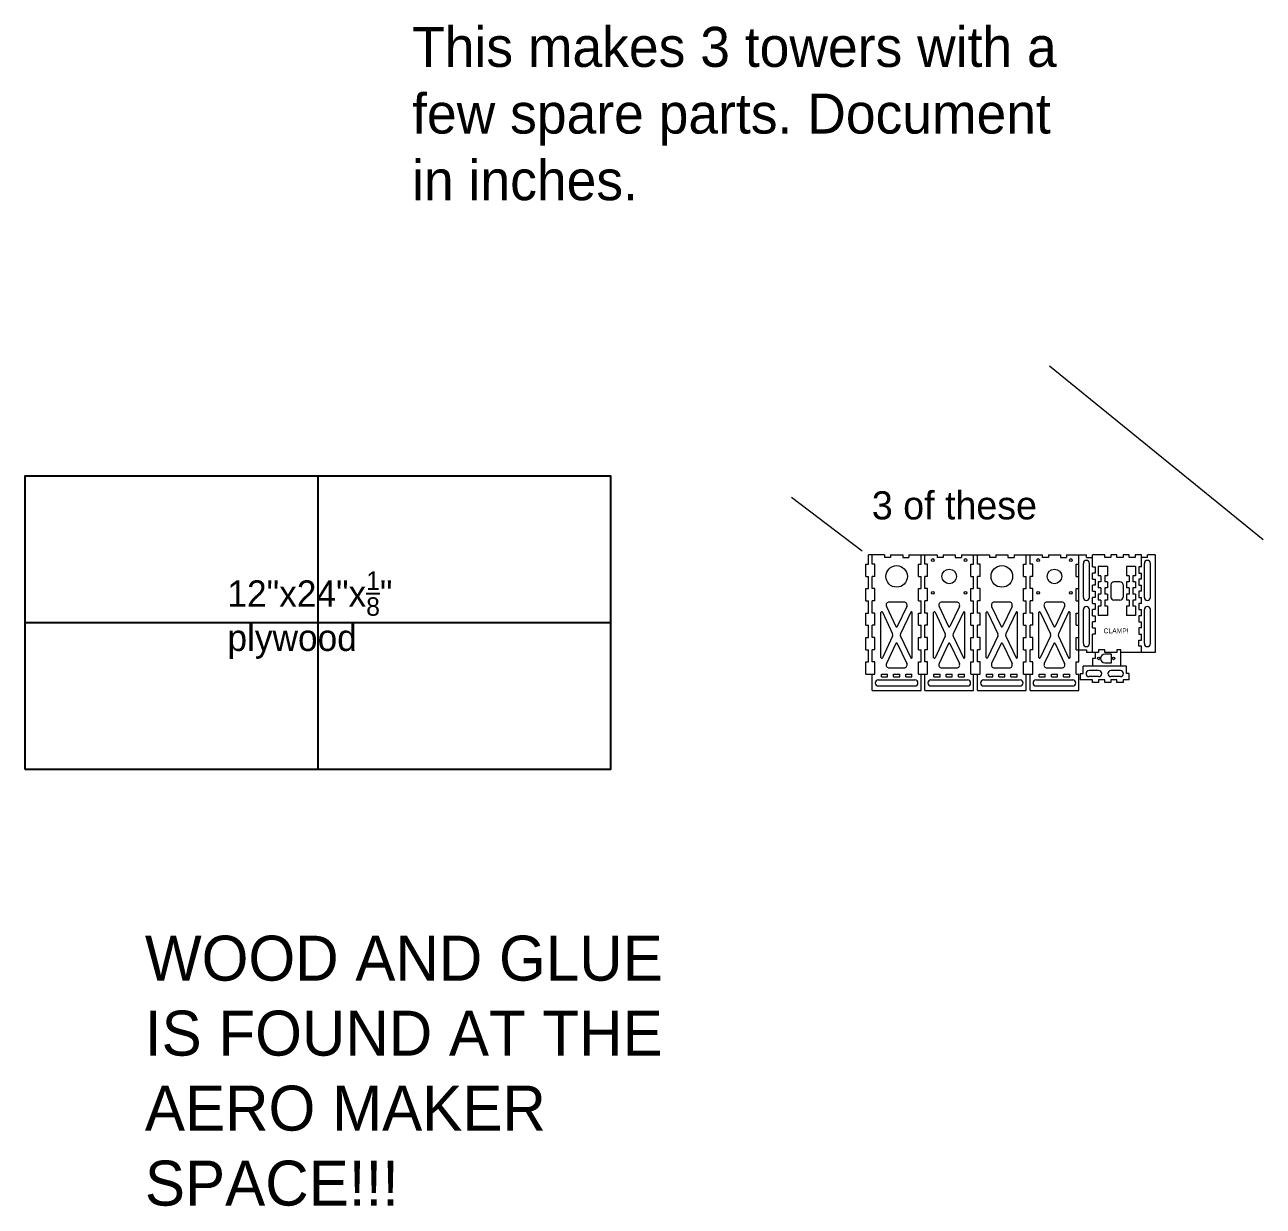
# Model space of a CAD drawing. Header units: inches. Extents: x -28 to 77, y -42 to 34.
# Drawn here: x -28.3 to 22.4, y -14.5 to 33.8 of the extents above; entities that cross this region are included whole.
import ezdxf

# ---------------------------------------------------------------- set-up
doc = ezdxf.new("R2010")
doc.units = ezdxf.units.IN
doc.header["$MEASUREMENT"] = 0

msp = doc.modelspace()

# ---------------------------------------------------------------- linework, layer by layer
at = {"lineweight": 5}
for p, q in [((22.43, 12.759), (13.669, 19.871)), ((5.998, 12.296), (3.101, 14.489)), ((6.148, 11.256), (6.148, 11.756)), ((6.148, 11.756), (6.258, 11.756)), ((6.258, 11.756), (6.258, 12.146)), ((6.913, 12.146), (6.258, 12.146)), ((6.413, 11.756), (6.413, 12.146)), ((6.523, 11.756), (6.413, 11.756)), ((6.523, 11.256), (6.523, 11.756)), ((6.913, 12.146), (6.913, 12.036)), ((7.163, 12.036), (6.913, 12.036)), ((7.163, 12.146), (7.663, 12.146)), ((7.163, 12.146), (7.163, 12.036)), ((7.663, 12.146), (7.663, 12.036)), ((7.663, 12.036), (7.913, 12.036)), ((7.913, 12.146), (9.068, 12.146)), ((7.913, 12.146), (7.913, 12.036)), ((8.303, 11.256), (8.303, 11.756)), ((8.303, 11.756), (8.413, 11.756)), ((8.413, 11.756), (8.413, 12.146)), ((8.568, 11.756), (8.568, 12.146)), ((8.678, 11.756), (8.568, 11.756)), ((8.678, 11.256), (8.678, 11.756)), ((9.068, 12.146), (9.068, 12.036)), ((9.318, 12.036), (9.068, 12.036)), ((9.318, 12.146), (9.818, 12.146)), ((9.318, 12.146), (9.318, 12.036)), ((9.818, 12.146), (9.818, 12.036)), ((9.818, 12.036), (10.068, 12.036)), ((10.068, 12.146), (11.223, 12.146)), ((10.068, 12.146), (10.068, 12.036)), ((10.458, 11.256), (10.458, 11.756)), ((10.458, 11.756), (10.568, 11.756)), ((10.568, 11.756), (10.568, 12.146)), ((10.723, 11.756), (10.723, 12.146)), ((10.833, 11.756), (10.723, 11.756)), ((10.833, 11.256), (10.833, 11.756)), ((11.223, 12.146), (11.223, 12.036)), ((11.473, 12.036), (11.223, 12.036)), ((11.473, 12.146), (11.973, 12.146)), ((11.473, 12.146), (11.473, 12.036)), ((11.973, 12.146), (11.973, 12.036)), ((11.973, 12.036), (12.223, 12.036)), ((12.223, 12.146), (13.378, 12.146)), ((12.223, 12.146), (12.223, 12.036)), ((12.613, 11.256), (12.613, 11.756)), ((12.613, 11.756), (12.723, 11.756)), ((12.723, 11.756), (12.723, 12.146)), ((12.878, 11.756), (12.878, 12.146)), ((12.988, 11.756), (12.878, 11.756)), ((12.988, 11.256), (12.988, 11.756)), ((13.378, 12.146), (13.378, 12.036)), ((13.628, 12.036), (13.378, 12.036)), ((13.628, 12.146), (14.128, 12.146)), ((13.628, 12.146), (13.628, 12.036)), ((14.128, 12.146), (14.128, 12.036)), ((14.128, 12.036), (14.378, 12.036)), ((14.378, 12.146), (15.188, 12.146)), ((14.378, 12.146), (14.378, 12.036)), ((14.768, 11.256), (14.768, 11.756)), ((14.768, 11.756), (14.878, 11.756)), ((14.878, 7.756), (14.878, 12.146)), ((15.063, 10.396), (15.063, 11.786)), ((15.188, 12.036), (15.188, 12.146)), ((15.188, 12.036), (15.438, 12.036)), ((15.188, 11.911), (15.188, 11.911)), ((15.313, 10.396), (15.313, 11.786)), ((15.938, 12.146), (15.438, 12.146)), ((15.438, 11.646), (15.438, 12.146)), ((15.938, 12.036), (15.938, 12.146)), ((16.188, 12.036), (15.938, 12.036)), ((16.438, 12.146), (16.188, 12.146)), ((16.188, 12.146), (16.188, 12.036)), ((16.438, 12.036), (16.438, 12.146)), ((16.688, 12.036), (16.438, 12.036)), ((16.938, 12.146), (16.688, 12.146)), ((16.688, 12.146), (16.688, 12.036)), ((16.938, 12.036), (16.938, 12.146)), ((17.188, 12.036), (16.938, 12.036)), ((17.438, 12.146), (17.188, 12.146)), ((17.188, 12.146), (17.188, 12.036)), ((17.438, 11.646), (17.438, 12.146)), ((17.688, 12.036), (17.438, 12.036)), ((17.563, 10.396), (17.563, 11.786)), ((17.688, 12.036), (17.688, 12.146)), ((17.998, 12.146), (17.688, 12.146)), ((17.688, 11.911), (17.688, 11.911)), ((17.813, 10.396), (17.813, 11.786)), ((17.998, 12.146), (17.998, 8.146)), ((6.148, 11.256), (6.258, 11.256)), ((6.258, 10.756), (6.258, 11.256)), ((6.523, 11.256), (6.413, 11.256)), ((6.413, 10.756), (6.413, 11.256)), ((8.303, 11.256), (8.413, 11.256)), ((8.413, 10.756), (8.413, 11.256)), ((8.568, 10.756), (8.568, 11.256)), ((8.678, 11.256), (8.568, 11.256)), ((10.458, 11.256), (10.568, 11.256)), ((10.568, 10.756), (10.568, 11.256)), ((10.833, 11.256), (10.723, 11.256)), ((10.723, 10.756), (10.723, 11.256)), ((12.613, 11.256), (12.723, 11.256)), ((12.723, 10.756), (12.723, 11.256)), ((12.878, 10.756), (12.878, 11.256)), ((12.988, 11.256), (12.878, 11.256)), ((14.768, 11.256), (14.878, 11.256)), ((15.438, 11.646), (15.548, 11.646)), ((15.548, 11.396), (15.438, 11.396)), ((15.438, 11.146), (15.438, 11.396)), ((15.548, 11.646), (15.548, 11.396)), ((15.673, 11.661), (15.673, 11.286)), ((16.048, 11.661), (15.673, 11.661)), ((15.783, 11.286), (15.673, 11.286)), ((15.783, 11.286), (15.783, 11.036)), ((16.048, 11.286), (15.938, 11.286)), ((15.938, 11.286), (15.938, 11.036)), ((16.048, 11.661), (16.048, 11.286)), ((16.828, 11.661), (16.828, 11.286)), ((17.203, 11.661), (16.828, 11.661)), ((16.938, 11.286), (16.828, 11.286)), ((16.938, 11.286), (16.938, 11.036)), ((17.093, 11.286), (17.093, 11.036)), ((17.203, 11.286), (17.093, 11.286)), ((17.203, 11.661), (17.203, 11.286)), ((17.438, 11.646), (17.328, 11.646)), ((17.328, 11.646), (17.328, 11.396)), ((17.328, 11.396), (17.438, 11.396)), ((17.438, 11.146), (17.438, 11.396)), ((6.148, 10.256), (6.148, 10.756)), ((6.148, 10.756), (6.258, 10.756)), ((6.523, 10.756), (6.413, 10.756)), ((6.523, 10.256), (6.523, 10.756)), ((8.303, 10.756), (8.413, 10.756)), ((8.303, 10.256), (8.303, 10.756)), ((8.678, 10.756), (8.568, 10.756)), ((8.678, 10.256), (8.678, 10.756)), ((10.458, 10.256), (10.458, 10.756)), ((10.458, 10.756), (10.568, 10.756)), ((10.833, 10.756), (10.723, 10.756)), ((10.833, 10.256), (10.833, 10.756)), ((12.613, 10.256), (12.613, 10.756)), ((12.613, 10.756), (12.723, 10.756)), ((12.988, 10.756), (12.878, 10.756)), ((12.988, 10.256), (12.988, 10.756)), ((14.768, 10.256), (14.768, 10.756)), ((14.768, 10.756), (14.878, 10.756)), ((15.438, 11.146), (15.548, 11.146)), ((15.548, 10.896), (15.438, 10.896)), ((15.438, 10.646), (15.438, 10.896)), ((15.548, 11.146), (15.548, 10.896)), ((15.673, 11.036), (15.673, 10.786)), ((15.783, 11.036), (15.673, 11.036)), ((15.783, 10.786), (15.673, 10.786)), ((15.783, 10.786), (15.783, 10.536)), ((16.048, 11.036), (15.938, 11.036)), ((15.938, 10.786), (15.938, 10.536)), ((16.048, 10.786), (15.938, 10.786)), ((16.048, 11.036), (16.048, 10.786)), ((16.188, 10.911), (16.188, 10.411)), ((16.563, 11.036), (16.313, 11.036)), ((16.688, 10.911), (16.688, 10.411)), ((16.828, 11.036), (16.828, 10.786)), ((16.938, 11.036), (16.828, 11.036)), ((16.938, 10.786), (16.828, 10.786)), ((16.938, 10.786), (16.938, 10.536)), ((17.203, 11.036), (17.093, 11.036)), ((17.093, 10.786), (17.093, 10.536)), ((17.203, 10.786), (17.093, 10.786)), ((17.203, 11.036), (17.203, 10.786)), ((17.438, 11.146), (17.328, 11.146)), ((17.328, 11.146), (17.328, 10.896)), ((17.328, 10.896), (17.438, 10.896)), ((17.438, 10.646), (17.438, 10.896)), ((6.148, 10.256), (6.258, 10.256)), ((6.258, 9.756), (6.258, 10.256)), ((6.523, 10.256), (6.413, 10.256)), ((6.413, 9.756), (6.413, 10.256)), ((7.717, 10.207), (7.109, 10.207)), ((8.303, 10.256), (8.413, 10.256)), ((8.413, 9.756), (8.413, 10.256)), ((8.568, 9.756), (8.568, 10.256)), ((8.678, 10.256), (8.568, 10.256)), ((9.872, 10.207), (9.264, 10.207)), ((10.458, 10.256), (10.568, 10.256)), ((10.568, 9.756), (10.568, 10.256)), ((10.833, 10.256), (10.723, 10.256)), ((10.723, 9.756), (10.723, 10.256)), ((12.027, 10.207), (11.419, 10.207)), ((12.613, 10.256), (12.723, 10.256)), ((12.723, 9.756), (12.723, 10.256)), ((12.988, 10.256), (12.878, 10.256)), ((12.878, 9.756), (12.878, 10.256)), ((14.182, 10.207), (13.574, 10.207)), ((14.768, 10.256), (14.878, 10.256)), ((15.188, 10.271), (15.188, 10.271)), ((15.438, 10.646), (15.548, 10.646)), ((15.438, 10.146), (15.438, 10.396)), ((15.548, 10.396), (15.438, 10.396)), ((15.438, 10.146), (15.548, 10.146)), ((15.548, 10.646), (15.548, 10.396)), ((15.548, 10.146), (15.548, 9.896)), ((15.673, 10.536), (15.673, 10.286)), ((15.783, 10.536), (15.673, 10.536)), ((15.783, 10.286), (15.673, 10.286)), ((15.783, 10.286), (15.783, 10.036)), ((16.048, 10.536), (15.938, 10.536)), ((15.938, 10.286), (15.938, 10.036)), ((16.048, 10.286), (15.938, 10.286)), ((16.048, 10.536), (16.048, 10.286)), ((16.563, 10.286), (16.313, 10.286)), ((16.828, 10.536), (16.828, 10.286)), ((16.938, 10.536), (16.828, 10.536)), ((16.938, 10.286), (16.828, 10.286)), ((16.938, 10.286), (16.938, 10.036)), ((17.203, 10.536), (17.093, 10.536)), ((17.093, 10.286), (17.093, 10.036)), ((17.203, 10.286), (17.093, 10.286)), ((17.203, 10.536), (17.203, 10.286)), ((17.328, 10.646), (17.328, 10.396)), ((17.438, 10.646), (17.328, 10.646)), ((17.328, 10.396), (17.438, 10.396)), ((17.328, 10.146), (17.328, 9.896)), ((17.438, 10.146), (17.328, 10.146)), ((17.438, 10.146), (17.438, 10.396)), ((17.688, 10.271), (17.688, 10.271)), ((6.148, 9.256), (6.148, 9.756)), ((6.148, 9.756), (6.258, 9.756)), ((6.523, 9.756), (6.413, 9.756)), ((6.523, 9.256), (6.523, 9.756)), ((6.773, 7.937), (6.773, 9.777)), ((6.832, 9.79), (7.249, 8.91)), ((6.996, 10.029), (7.384, 9.211)), ((7.83, 10.029), (7.442, 9.211)), ((7.994, 9.79), (7.577, 8.91)), ((8.053, 7.937), (8.053, 9.777)), ((8.303, 9.256), (8.303, 9.756)), ((8.303, 9.756), (8.413, 9.756)), ((8.678, 9.756), (8.568, 9.756)), ((8.678, 9.256), (8.678, 9.756)), ((8.928, 7.937), (8.928, 9.777)), ((8.987, 9.79), (9.404, 8.91)), ((9.151, 10.029), (9.539, 9.211)), ((9.985, 10.029), (9.597, 9.211)), ((10.149, 9.79), (9.732, 8.91)), ((10.208, 7.937), (10.208, 9.777)), ((10.458, 9.256), (10.458, 9.756)), ((10.458, 9.756), (10.568, 9.756)), ((10.833, 9.756), (10.723, 9.756)), ((10.833, 9.256), (10.833, 9.756)), ((11.083, 7.937), (11.083, 9.777)), ((11.142, 9.79), (11.559, 8.91)), ((11.306, 10.029), (11.694, 9.211)), ((12.14, 10.029), (11.752, 9.211)), ((12.304, 9.79), (11.887, 8.91)), ((12.363, 7.937), (12.363, 9.777)), ((12.613, 9.756), (12.723, 9.756)), ((12.613, 9.256), (12.613, 9.756)), ((12.988, 9.756), (12.878, 9.756)), ((12.988, 9.256), (12.988, 9.756)), ((13.238, 7.937), (13.238, 9.777)), ((13.297, 9.79), (13.714, 8.91)), ((13.461, 10.029), (13.849, 9.211)), ((14.295, 10.029), (13.907, 9.211)), ((14.459, 9.79), (14.042, 8.91)), ((14.518, 7.937), (14.518, 9.777)), ((14.768, 9.256), (14.768, 9.756)), ((14.768, 9.756), (14.878, 9.756)), ((15.063, 8.506), (15.063, 9.896)), ((15.188, 10.021), (15.188, 10.021)), ((15.313, 8.506), (15.313, 9.896)), ((15.548, 9.896), (15.438, 9.896)), ((15.438, 9.646), (15.438, 9.896)), ((15.438, 9.646), (15.548, 9.646)), ((15.548, 9.646), (15.548, 9.396)), ((15.673, 10.036), (15.673, 9.661)), ((15.783, 10.036), (15.673, 10.036)), ((16.048, 9.661), (15.673, 9.661)), ((16.048, 10.036), (15.938, 10.036)), ((16.048, 10.036), (16.048, 9.661)), ((16.828, 10.036), (16.828, 9.661)), ((16.938, 10.036), (16.828, 10.036)), ((17.203, 9.661), (16.828, 9.661)), ((17.203, 10.036), (17.093, 10.036)), ((17.203, 10.036), (17.203, 9.661)), ((17.328, 9.896), (17.438, 9.896)), ((17.438, 9.646), (17.328, 9.646)), ((17.328, 9.646), (17.328, 9.396)), ((17.438, 9.646), (17.438, 9.896)), ((17.563, 8.506), (17.563, 9.896)), ((17.688, 10.021), (17.688, 10.021)), ((17.813, 8.506), (17.813, 9.896)), ((6.148, 9.256), (6.258, 9.256)), ((6.258, 8.756), (6.258, 9.256)), ((6.523, 9.256), (6.413, 9.256)), ((6.413, 8.756), (6.413, 9.256)), ((8.303, 9.256), (8.413, 9.256)), ((8.413, 8.756), (8.413, 9.256)), ((8.568, 8.756), (8.568, 9.256)), ((8.678, 9.256), (8.568, 9.256)), ((10.458, 9.256), (10.568, 9.256)), ((10.568, 8.756), (10.568, 9.256)), ((10.833, 9.256), (10.723, 9.256)), ((10.723, 8.756), (10.723, 9.256)), ((12.613, 9.256), (12.723, 9.256)), ((12.723, 8.756), (12.723, 9.256)), ((12.988, 9.256), (12.878, 9.256)), ((12.878, 8.756), (12.878, 9.256)), ((14.768, 9.256), (14.878, 9.256)), ((15.438, 9.146), (15.438, 9.396)), ((15.548, 9.396), (15.438, 9.396)), ((15.438, 9.146), (15.548, 9.146)), ((15.548, 9.146), (15.548, 8.896)), ((17.328, 9.396), (17.438, 9.396)), ((17.438, 9.146), (17.328, 9.146)), ((17.328, 9.146), (17.328, 8.896)), ((17.438, 9.146), (17.438, 9.396)), ((6.148, 8.256), (6.148, 8.756)), ((6.148, 8.756), (6.258, 8.756)), ((6.523, 8.756), (6.413, 8.756)), ((6.523, 8.256), (6.523, 8.756)), ((7.249, 8.803), (6.832, 7.924)), ((7.577, 8.803), (7.994, 7.924)), ((8.303, 8.256), (8.303, 8.756)), ((8.303, 8.756), (8.413, 8.756)), ((8.678, 8.756), (8.568, 8.756)), ((8.678, 8.256), (8.678, 8.756)), ((9.404, 8.803), (8.987, 7.924)), ((9.732, 8.803), (10.149, 7.924)), ((10.458, 8.256), (10.458, 8.756)), ((10.458, 8.756), (10.568, 8.756)), ((10.833, 8.756), (10.723, 8.756)), ((10.833, 8.256), (10.833, 8.756)), ((11.559, 8.803), (11.142, 7.924)), ((11.887, 8.803), (12.304, 7.924)), ((12.613, 8.756), (12.723, 8.756)), ((12.613, 8.256), (12.613, 8.756)), ((12.988, 8.756), (12.878, 8.756)), ((12.988, 8.256), (12.988, 8.756)), ((13.714, 8.803), (13.297, 7.924)), ((14.042, 8.803), (14.459, 7.924)), ((14.768, 8.256), (14.768, 8.756)), ((14.768, 8.756), (14.878, 8.756)), ((15.438, 8.146), (15.438, 8.896)), ((15.548, 8.896), (15.438, 8.896)), ((17.328, 8.896), (17.438, 8.896)), ((17.328, 8.396), (17.328, 8.646)), ((17.328, 8.646), (17.438, 8.646)), ((17.438, 8.646), (17.438, 8.896)), ((6.148, 8.256), (6.258, 8.256)), ((6.258, 7.756), (6.258, 8.256)), ((6.523, 8.256), (6.413, 8.256)), ((6.413, 7.756), (6.413, 8.256)), ((7.384, 8.503), (6.996, 7.685)), ((7.442, 8.503), (7.83, 7.685)), ((8.303, 8.256), (8.413, 8.256)), ((8.413, 7.756), (8.413, 8.256)), ((8.568, 7.756), (8.568, 8.256)), ((8.678, 8.256), (8.568, 8.256)), ((9.539, 8.503), (9.151, 7.685)), ((9.597, 8.503), (9.985, 7.685)), ((10.458, 8.256), (10.568, 8.256)), ((10.568, 7.756), (10.568, 8.256)), ((10.723, 7.756), (10.723, 8.256)), ((10.833, 8.256), (10.723, 8.256)), ((11.694, 8.503), (11.306, 7.685)), ((11.752, 8.503), (12.14, 7.685)), ((12.613, 8.256), (12.723, 8.256)), ((12.723, 7.756), (12.723, 8.256)), ((12.878, 7.756), (12.878, 8.256)), ((12.988, 8.256), (12.878, 8.256)), ((13.849, 8.503), (13.461, 7.685)), ((13.907, 8.503), (14.295, 7.685)), ((14.768, 8.256), (15.188, 8.256)), ((15.188, 8.381), (15.188, 8.381)), ((15.188, 8.256), (15.188, 8.146)), ((15.688, 8.146), (15.188, 8.146)), ((15.548, 8.146), (15.548, 7.896)), ((15.938, 8.256), (15.688, 8.256)), ((15.688, 8.256), (15.688, 8.146)), ((15.938, 8.146), (15.938, 8.256)), ((16.438, 8.146), (15.938, 8.146)), ((16.438, 8.256), (16.438, 8.146)), ((16.6, 8.256), (16.438, 8.256)), ((16.6, 7.586), (16.6, 8.256)), ((17.998, 8.146), (16.6, 8.146)), ((17.438, 8.396), (17.328, 8.396)), ((17.438, 8.146), (17.438, 8.396)), ((17.688, 8.381), (17.688, 8.381)), ((6.148, 7.256), (6.148, 7.756)), ((6.148, 7.756), (6.258, 7.756)), ((6.523, 7.756), (6.413, 7.756)), ((6.523, 7.256), (6.523, 7.756)), ((8.303, 7.256), (8.303, 7.756)), ((8.303, 7.756), (8.413, 7.756)), ((8.678, 7.756), (8.568, 7.756)), ((8.678, 7.256), (8.678, 7.756)), ((10.458, 7.256), (10.458, 7.756)), ((10.458, 7.756), (10.568, 7.756)), ((10.833, 7.756), (10.723, 7.756)), ((10.833, 7.256), (10.833, 7.756)), ((12.613, 7.256), (12.613, 7.756)), ((12.613, 7.756), (12.723, 7.756)), ((12.988, 7.756), (12.878, 7.756)), ((12.988, 7.256), (12.988, 7.756)), ((14.768, 7.256), (14.768, 7.756)), ((14.768, 7.756), (14.878, 7.756)), ((15.438, 7.896), (15.438, 7.586)), ((15.548, 7.896), (15.438, 7.896)), ((6.148, 7.256), (6.523, 7.256)), ((6.413, 6.586), (6.413, 7.256)), ((6.788, 7.256), (7.038, 7.256)), ((6.788, 7.146), (6.788, 7.256)), ((6.788, 7.146), (7.038, 7.146)), ((7.038, 7.146), (7.038, 7.256)), ((7.109, 7.506), (7.717, 7.506)), ((7.288, 7.256), (7.538, 7.256)), ((7.288, 7.146), (7.288, 7.256)), ((7.288, 7.146), (7.538, 7.146)), ((7.538, 7.146), (7.538, 7.256)), ((7.788, 7.256), (8.038, 7.256)), ((7.788, 7.146), (7.788, 7.256)), ((7.788, 7.146), (8.038, 7.146)), ((8.038, 7.146), (8.038, 7.256)), ((8.303, 7.256), (8.678, 7.256)), ((8.413, 6.586), (8.413, 7.256)), ((8.568, 6.586), (8.568, 7.256)), ((8.943, 7.146), (8.943, 7.256)), ((8.943, 7.256), (9.193, 7.256)), ((8.943, 7.146), (9.193, 7.146)), ((9.193, 7.146), (9.193, 7.256)), ((9.264, 7.506), (9.872, 7.506)), ((9.443, 7.256), (9.693, 7.256)), ((9.443, 7.146), (9.443, 7.256)), ((9.443, 7.146), (9.693, 7.146)), ((9.693, 7.146), (9.693, 7.256)), ((9.943, 7.256), (10.193, 7.256)), ((9.943, 7.146), (9.943, 7.256)), ((9.943, 7.146), (10.193, 7.146)), ((10.193, 7.146), (10.193, 7.256)), ((10.458, 7.256), (10.833, 7.256)), ((10.568, 6.586), (10.568, 7.256)), ((10.723, 6.586), (10.723, 7.256)), ((11.098, 7.146), (11.098, 7.256)), ((11.098, 7.256), (11.348, 7.256)), ((11.098, 7.146), (11.348, 7.146)), ((11.348, 7.146), (11.348, 7.256)), ((11.419, 7.506), (12.027, 7.506)), ((11.598, 7.146), (11.598, 7.256)), ((11.598, 7.256), (11.848, 7.256)), ((11.598, 7.146), (11.848, 7.146)), ((11.848, 7.146), (11.848, 7.256)), ((12.098, 7.146), (12.098, 7.256)), ((12.098, 7.256), (12.348, 7.256)), ((12.098, 7.146), (12.348, 7.146)), ((12.348, 7.146), (12.348, 7.256)), ((12.613, 7.256), (12.988, 7.256)), ((12.723, 6.586), (12.723, 7.256)), ((12.878, 6.586), (12.878, 7.256)), ((13.253, 7.146), (13.253, 7.256)), ((13.253, 7.256), (13.503, 7.256)), ((13.253, 7.146), (13.503, 7.146)), ((13.503, 7.146), (13.503, 7.256)), ((13.574, 7.506), (14.182, 7.506)), ((13.753, 7.256), (14.003, 7.256)), ((13.753, 7.146), (13.753, 7.256)), ((13.753, 7.146), (14.003, 7.146)), ((14.003, 7.146), (14.003, 7.256)), ((14.253, 7.256), (14.503, 7.256)), ((14.253, 7.146), (14.253, 7.256)), ((14.253, 7.146), (14.503, 7.146)), ((14.503, 7.146), (14.503, 7.256)), ((14.768, 7.256), (14.878, 7.256)), ((14.878, 6.586), (14.878, 7.256)), ((14.938, 7.276), (15.048, 7.276)), ((14.938, 7.276), (14.938, 7.026)), ((15.048, 7.276), (15.048, 7.586)), ((16.828, 7.586), (15.048, 7.586)), ((15.048, 7.276), (15.048, 7.276)), ((15.688, 7.401), (15.298, 7.401)), ((15.688, 7.151), (15.298, 7.151)), ((15.813, 7.276), (15.813, 7.276)), ((16.063, 7.276), (16.063, 7.276)), ((16.578, 7.401), (16.188, 7.401)), ((16.578, 7.151), (16.188, 7.151)), ((16.703, 7.276), (16.703, 7.276)), ((16.828, 7.276), (16.828, 7.586)), ((16.938, 7.276), (16.828, 7.276)), ((16.938, 7.026), (16.938, 7.276)), ((6.538, 6.896), (6.538, 6.896)), ((6.663, 7.021), (8.163, 7.021)), ((6.663, 6.771), (8.163, 6.771)), ((8.288, 6.896), (8.288, 6.896)), ((8.693, 6.896), (8.693, 6.896)), ((8.818, 7.021), (10.318, 7.021)), ((8.818, 6.771), (10.318, 6.771)), ((10.443, 6.896), (10.443, 6.896)), ((10.848, 6.896), (10.848, 6.896)), ((10.973, 7.021), (12.473, 7.021)), ((10.973, 6.771), (12.473, 6.771)), ((12.598, 6.896), (12.598, 6.896)), ((13.003, 6.896), (13.003, 6.896)), ((13.128, 7.021), (14.628, 7.021)), ((13.128, 6.771), (14.628, 6.771)), ((14.753, 6.896), (14.753, 6.896)), ((15.438, 7.026), (14.938, 7.026)), ((15.438, 6.916), (15.438, 7.026)), ((15.688, 6.916), (15.438, 6.916)), ((15.938, 7.026), (15.688, 7.026)), ((15.688, 7.026), (15.688, 6.916)), ((15.938, 6.916), (15.938, 7.026)), ((16.188, 6.916), (15.938, 6.916)), ((16.438, 7.026), (16.188, 7.026)), ((16.188, 7.026), (16.188, 6.916)), ((16.438, 6.916), (16.438, 7.026)), ((16.688, 6.916), (16.438, 6.916)), ((16.938, 7.026), (16.688, 7.026)), ((16.688, 7.026), (16.688, 6.916)), ((6.413, 6.586), (8.413, 6.586)), ((8.568, 6.586), (10.568, 6.586)), ((10.723, 6.586), (12.723, 6.586)), ((12.878, 6.586), (14.878, 6.586))]:
    msp.add_line(p, q, dxfattribs=at)
for p, q in [((-16.299, 15.36), (-16.299, 3.36)), ((-4.299, 9.36), (-28.299, 9.36))]:
    msp.add_line(p, q)
at = {"color": 7, "linetype": 'Continuous', "lineweight": 5}
for p, q in [((16.221, 8.073), (15.946, 8.073)), ((15.946, 7.719), (16.221, 7.719)), ((16.221, 7.719), (16.221, 8.073))]:
    msp.add_line(p, q, dxfattribs=at)
msp.add_lwpolyline([(-28.299, 3.36), (-4.299, 3.36), (-4.299, 15.36), (-28.299, 15.36)], close=True)
for centre, radius in [((7.413, 11.256), 0.441), ((11.723, 11.256), 0.441), ((9.568, 11.256), 0.297), ((13.878, 11.256), 0.297), ((15.691, 7.896), 0.0492), ((16.301, 7.896), 0.0492)]:
    msp.add_circle(centre, radius, dxfattribs=at)
at = {"lineweight": 5}
for centre in [(8.899, 11.926), (10.237, 11.926), (13.209, 11.926), (14.547, 11.926), (8.899, 10.587), (10.237, 10.587), (13.209, 10.587), (14.547, 10.587)]:
    msp.add_circle(centre, 0.0575, dxfattribs=at)
for centre, radius, start, end in [((15.188, 11.786), 0.125, 0, 180), ((17.688, 11.786), 0.125, 0, 180), ((16.313, 10.911), 0.125, 90, 180), ((16.563, 10.911), 0.125, 0, 90), ((7.109, 10.082), 0.125, 90, 205.355), ((7.717, 10.082), 0.125, 334.645, 90), ((9.264, 10.082), 0.125, 90, 205.355), ((9.872, 10.082), 0.125, 334.645, 90), ((11.419, 10.082), 0.125, 90, 205.355), ((12.027, 10.082), 0.125, 334.645, 90), ((13.574, 10.082), 0.125, 90, 205.355), ((14.182, 10.082), 0.125, 334.645, 90), ((15.188, 10.396), 0.125, 180, 360), ((16.313, 10.411), 0.125, 180, 270), ((16.563, 10.411), 0.125, 270, 0), ((17.688, 10.396), 0.125, 180, 360), ((6.804, 9.777), 0.0312, 25.355, 180), ((8.022, 9.777), 0.0312, 0, 154.645), ((8.959, 9.777), 0.0312, 25.355, 180), ((10.177, 9.777), 0.0312, 0, 154.645), ((11.114, 9.777), 0.0312, 25.355, 180), ((12.332, 9.777), 0.0312, 0, 154.645), ((13.269, 9.777), 0.0312, 25.355, 180), ((14.487, 9.777), 0.0312, 0, 154.645), ((15.188, 9.896), 0.125, 360, 180), ((17.688, 9.896), 0.125, 0, 180), ((7.413, 9.225), 0.0325, 205.355, 334.645), ((9.568, 9.225), 0.0325, 205.355, 334.645), ((11.723, 9.225), 0.0325, 205.355, 334.645), ((13.878, 9.225), 0.0325, 205.355, 334.645), ((7.136, 8.857), 0.125, 334.645, 25.355), ((7.69, 8.857), 0.125, 154.645, 205.355), ((9.291, 8.857), 0.125, 334.645, 25.355), ((9.845, 8.857), 0.125, 154.645, 205.355), ((11.446, 8.857), 0.125, 334.645, 25.355), ((12, 8.857), 0.125, 154.645, 205.355), ((13.601, 8.857), 0.125, 334.645, 25.355), ((14.155, 8.857), 0.125, 154.645, 205.355), ((7.413, 8.489), 0.0325, 25.355, 154.645), ((9.568, 8.489), 0.0325, 25.355, 154.645), ((11.723, 8.489), 0.0325, 25.355, 154.645), ((13.878, 8.489), 0.0325, 25.355, 154.645), ((15.188, 8.506), 0.125, 180, 360), ((17.688, 8.506), 0.125, 180, 360), ((6.804, 7.937), 0.0312, 180, 334.645), ((7.109, 7.631), 0.125, 154.645, 270), ((7.717, 7.631), 0.125, 270, 25.355), ((8.022, 7.937), 0.0312, 205.355, 0), ((8.959, 7.937), 0.0312, 180, 334.645), ((9.264, 7.631), 0.125, 154.645, 270), ((9.872, 7.631), 0.125, 270, 25.355), ((10.177, 7.937), 0.0312, 205.355, 0), ((11.114, 7.937), 0.0312, 180, 334.645), ((11.419, 7.631), 0.125, 154.645, 270), ((12.027, 7.631), 0.125, 270, 25.355), ((12.332, 7.937), 0.0312, 205.355, 0), ((13.269, 7.937), 0.0312, 180, 334.645), ((13.574, 7.631), 0.125, 154.645, 270), ((14.182, 7.631), 0.125, 270, 25.355), ((14.487, 7.937), 0.0312, 205.355, 0), ((15.298, 7.276), 0.125, 90, 270), ((15.688, 7.276), 0.125, 270, 90), ((16.188, 7.276), 0.125, 90, 270), ((16.578, 7.276), 0.125, 270, 90), ((6.663, 6.896), 0.125, 90, 270), ((8.163, 6.896), 0.125, 270, 90), ((8.818, 6.896), 0.125, 90, 270), ((10.318, 6.896), 0.125, 270, 90), ((10.973, 6.896), 0.125, 90, 270), ((12.473, 6.896), 0.125, 270, 90), ((13.128, 6.896), 0.125, 90, 270), ((14.628, 6.896), 0.125, 270, 90)]:
    msp.add_arc(centre, radius, start, end, dxfattribs=at)
at = {"color": 7, "linetype": 'Continuous', "lineweight": 5}
msp.add_arc((15.946, 7.896), 0.177, 90, 270, dxfattribs=at)

# ---------------------------------------------------------------- texts
at = {"attachment_point": 1}
for s, width, insert, char_height in [('This makes 3 towers with a few spare parts. Document in inches.', 28.1513, (-12.434, 33.759), 1.63741), ('3 of these', 20.82749, (6.398, 14.743), 1.1517), ('\\A1;12"x24"x{\\H0.7x;\\S1/8;}" plywood', 10.03652, (-19.998, 11.46), 1.08036), ('WOOD AND GLUE IS FOUND AT THE AERO MAKER SPACE!!!', 21.44046, (-23.378, -3.456), 1.84194)]:
    msp.add_mtext_dynamic_manual_height_columns(s, width=width, gutter_width=1, heights=[0], dxfattribs=dict(at, insert=insert, char_height=char_height))
at = {"lineweight": 5, "insert": (15.89, 9.127), "char_height": 0.2, "attachment_point": 1}
msp.add_mtext_dynamic_manual_height_columns('{\\fCooper Black|b0|i0|c0|p18;CLAMP!}', width=1.16783, gutter_width=1, heights=[0], dxfattribs=at)

doc.saveas('drawing.dxf')
